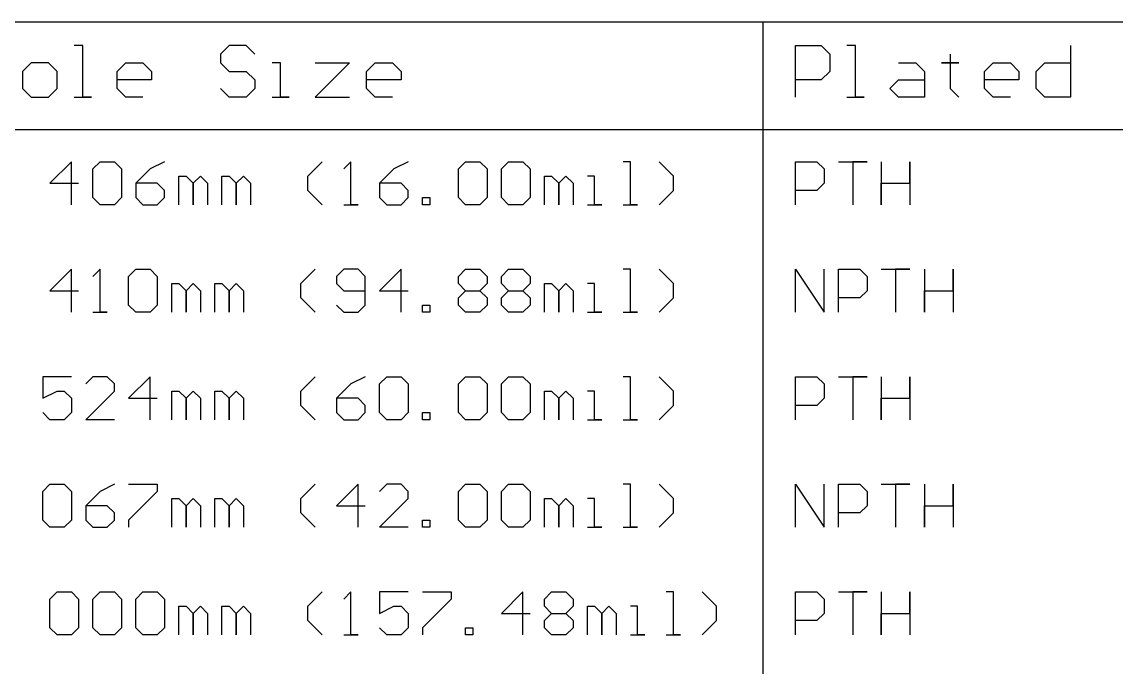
# Model space of a CAD drawing. Header units: millimetres. Extents: x 7.3 to 18.4, y 2.4 to 9.4.
# Drawn here: x 8.579 to 10.105, y 8.547 to 9.447 of the extents above; entities that cross this region are included whole.
import ezdxf

# ---------------------------------------------------------------- set-up
doc = ezdxf.new("R2010")
doc.units = ezdxf.units.MM
doc.header["$MEASUREMENT"] = 0
doc.layers.add('DrillDrawing', color=1, linetype='Continuous')

msp = doc.modelspace()

# ---------------------------------------------------------------- linework, layer by layer
at = {"layer": 'DrillDrawing'}
for p, q in [((7.3225, 9.4475), (18.3834, 9.4475)), ((9.6129, 7.6475), (9.6129, 9.4475)), ((8.6642, 9.4145), (8.6522, 9.4145)), ((8.6642, 9.3425), (8.6642, 9.4145)), ((8.8681, 9.4145), (8.8561, 9.4025)), ((8.8561, 9.4025), (8.8561, 9.3905)), ((8.8921, 9.4145), (8.8681, 9.4145)), ((8.9041, 9.4025), (8.8921, 9.4145)), ((9.6579, 9.3425), (9.6579, 9.4145)), ((9.6579, 9.4145), (9.6939, 9.4145)), ((9.6939, 9.4145), (9.7059, 9.4025)), ((9.7059, 9.4025), (9.7059, 9.3785)), ((9.7419, 9.4145), (9.7299, 9.4145)), ((9.7419, 9.3425), (9.7419, 9.4145)), ((9.8738, 9.4025), (9.8738, 9.3905)), ((10.0418, 9.4145), (10.0418, 9.3425)), ((8.5922, 9.3905), (8.5802, 9.3785)), ((8.6162, 9.3905), (8.5922, 9.3905)), ((8.6282, 9.3785), (8.6162, 9.3905)), ((8.7122, 9.3785), (8.7242, 9.3905)), ((8.7242, 9.3905), (8.7481, 9.3905)), ((8.7481, 9.3905), (8.7601, 9.3785)), ((8.8561, 9.3905), (8.8681, 9.3785)), ((8.9401, 9.3905), (8.9281, 9.3905)), ((8.9401, 9.3425), (8.9401, 9.3905)), ((8.9881, 9.3905), (9.036, 9.3905)), ((9.036, 9.3905), (8.9881, 9.3425)), ((9.06, 9.3785), (9.072, 9.3905)), ((9.072, 9.3905), (9.096, 9.3905)), ((9.096, 9.3905), (9.108, 9.3785)), ((9.8018, 9.3905), (9.8258, 9.3905)), ((9.8258, 9.3905), (9.8378, 9.3785)), ((9.8738, 9.3905), (9.8618, 9.3905)), ((9.8618, 9.3905), (9.8858, 9.3905)), ((9.8858, 9.3905), (9.8738, 9.3905)), ((9.8738, 9.3905), (9.8738, 9.3545)), ((9.9218, 9.3785), (9.9338, 9.3905)), ((9.9338, 9.3905), (9.9578, 9.3905)), ((9.9578, 9.3905), (9.9698, 9.3785)), ((9.9938, 9.3785), (10.0058, 9.3905)), ((10.0058, 9.3905), (10.0418, 9.3905)), ((8.5802, 9.3785), (8.5802, 9.3545)), ((8.6282, 9.3545), (8.6282, 9.3785)), ((8.7122, 9.3545), (8.7122, 9.3785)), ((8.7601, 9.3785), (8.7601, 9.3665)), ((8.8681, 9.3785), (8.8921, 9.3785)), ((8.8921, 9.3785), (8.9041, 9.3665)), ((9.06, 9.3545), (9.06, 9.3785)), ((9.108, 9.3785), (9.108, 9.3665)), ((9.7059, 9.3785), (9.6939, 9.3665)), ((9.8378, 9.3785), (9.8378, 9.3425)), ((9.9218, 9.3545), (9.9218, 9.3785)), ((9.9698, 9.3785), (9.9698, 9.3665)), ((9.9938, 9.3545), (9.9938, 9.3785)), ((8.7601, 9.3665), (8.7122, 9.3665)), ((8.9041, 9.3665), (8.9041, 9.3545)), ((9.108, 9.3665), (9.06, 9.3665)), ((9.6939, 9.3665), (9.6579, 9.3665)), ((9.7898, 9.3545), (9.8018, 9.3665)), ((9.8018, 9.3665), (9.8378, 9.3665)), ((9.9698, 9.3665), (9.9218, 9.3665)), ((8.5802, 9.3545), (8.5922, 9.3425)), ((8.5922, 9.3425), (8.6162, 9.3425)), ((8.6162, 9.3425), (8.6282, 9.3545)), ((8.6522, 9.3425), (8.6762, 9.3425)), ((8.6762, 9.3425), (8.6642, 9.3425)), ((8.7242, 9.3425), (8.7122, 9.3545)), ((8.7481, 9.3425), (8.7242, 9.3425)), ((8.8681, 9.3425), (8.8561, 9.3545)), ((8.8921, 9.3425), (8.8681, 9.3425)), ((8.9041, 9.3545), (8.8921, 9.3425)), ((8.9281, 9.3425), (8.9521, 9.3425)), ((8.9521, 9.3425), (8.9401, 9.3425)), ((8.9881, 9.3425), (9.036, 9.3425)), ((9.072, 9.3425), (9.06, 9.3545)), ((9.096, 9.3425), (9.072, 9.3425)), ((9.7299, 9.3425), (9.7539, 9.3425)), ((9.7539, 9.3425), (9.7419, 9.3425)), ((9.8018, 9.3425), (9.7898, 9.3545)), ((9.8378, 9.3425), (9.8018, 9.3425)), ((9.8738, 9.3545), (9.8858, 9.3425)), ((9.9338, 9.3425), (9.9218, 9.3545)), ((9.9578, 9.3425), (9.9338, 9.3425)), ((10.0058, 9.3425), (9.9938, 9.3545)), ((10.0418, 9.3425), (10.0058, 9.3425)), ((7.3225, 9.2975), (18.3834, 9.2975)), ((8.6482, 9.2525), (8.6182, 9.2225)), ((8.6482, 9.1925), (8.6482, 9.2525)), ((8.6782, 9.2425), (8.6882, 9.2525)), ((8.6882, 9.2525), (8.7082, 9.2525)), ((8.7082, 9.2525), (8.7182, 9.2425)), ((8.7781, 9.2525), (8.7581, 9.2425)), ((8.9781, 9.2325), (8.9981, 9.2525)), ((9.038, 9.2525), (9.0281, 9.2425)), ((9.038, 9.1925), (9.038, 9.2525)), ((9.118, 9.2525), (9.098, 9.2425)), ((9.188, 9.2425), (9.198, 9.2525)), ((9.198, 9.2525), (9.218, 9.2525)), ((9.218, 9.2525), (9.228, 9.2425)), ((9.248, 9.2425), (9.258, 9.2525)), ((9.258, 9.2525), (9.278, 9.2525)), ((9.278, 9.2525), (9.288, 9.2425)), ((9.4279, 9.2525), (9.4179, 9.2525)), ((9.4279, 9.1925), (9.4279, 9.2525)), ((9.4879, 9.2325), (9.4679, 9.2525)), ((9.6579, 9.1925), (9.6579, 9.2525)), ((9.6579, 9.2525), (9.6879, 9.2525)), ((9.6879, 9.2525), (9.6979, 9.2425)), ((9.7179, 9.2525), (9.7579, 9.2525)), ((9.7579, 9.2525), (9.7379, 9.2525)), ((9.7379, 9.2525), (9.7379, 9.1925)), ((9.7778, 9.2525), (9.7778, 9.1925)), ((9.8178, 9.2225), (9.8178, 9.2525)), ((9.8178, 9.2525), (9.8178, 9.1925)), ((8.6782, 9.2025), (8.6782, 9.2425)), ((8.7182, 9.2425), (8.7182, 9.2025)), ((8.7581, 9.2425), (8.7381, 9.2225)), ((9.098, 9.2425), (9.078, 9.2225)), ((9.188, 9.2025), (9.188, 9.2425)), ((9.228, 9.2425), (9.228, 9.2025)), ((9.248, 9.2025), (9.248, 9.2425)), ((9.288, 9.2425), (9.288, 9.2025)), ((9.6979, 9.2425), (9.6979, 9.2225)), ((8.6182, 9.2225), (8.6582, 9.2225)), ((8.7381, 9.2225), (8.7381, 9.2025)), ((8.7681, 9.2225), (8.7381, 9.2225)), ((8.7781, 9.2125), (8.7681, 9.2225)), ((8.7981, 9.1925), (8.7981, 9.2325)), ((8.7981, 9.2325), (8.8081, 9.2325)), ((8.8081, 9.2325), (8.8181, 9.2225)), ((8.8181, 9.2225), (8.8281, 9.2325)), ((8.8181, 9.2225), (8.8181, 9.1925)), ((8.8181, 9.1925), (8.8181, 9.2225)), ((8.8281, 9.2325), (8.8381, 9.2225)), ((8.8381, 9.2225), (8.8381, 9.1925)), ((8.8581, 9.1925), (8.8581, 9.2325)), ((8.8581, 9.2325), (8.8681, 9.2325)), ((8.8681, 9.2325), (8.8781, 9.2225)), ((8.8781, 9.2225), (8.8881, 9.2325)), ((8.8781, 9.2225), (8.8781, 9.1925)), ((8.8781, 9.1925), (8.8781, 9.2225)), ((8.8881, 9.2325), (8.8981, 9.2225)), ((8.8981, 9.2225), (8.8981, 9.1925)), ((8.9781, 9.2125), (8.9781, 9.2325)), ((9.078, 9.2225), (9.078, 9.2025)), ((9.108, 9.2225), (9.078, 9.2225)), ((9.118, 9.2125), (9.108, 9.2225)), ((9.308, 9.1925), (9.308, 9.2325)), ((9.308, 9.2325), (9.318, 9.2325)), ((9.318, 9.2325), (9.328, 9.2225)), ((9.328, 9.2225), (9.338, 9.2325)), ((9.328, 9.2225), (9.328, 9.1925)), ((9.328, 9.1925), (9.328, 9.2225)), ((9.338, 9.2325), (9.3479, 9.2225)), ((9.3479, 9.2225), (9.3479, 9.1925)), ((9.3779, 9.2325), (9.3679, 9.2325)), ((9.3779, 9.1925), (9.3779, 9.2325)), ((9.4879, 9.2125), (9.4879, 9.2325)), ((9.6979, 9.2225), (9.6879, 9.2125)), ((9.7778, 9.1925), (9.7778, 9.2225)), ((9.7778, 9.2225), (9.8178, 9.2225)), ((8.6882, 9.1925), (8.6782, 9.2025)), ((8.7182, 9.2025), (8.7082, 9.1925)), ((8.7381, 9.2025), (8.7481, 9.1925)), ((8.7681, 9.1925), (8.7781, 9.2025)), ((8.7781, 9.2025), (8.7781, 9.2125)), ((8.9981, 9.1925), (8.9781, 9.2125)), ((9.078, 9.2025), (9.088, 9.1925)), ((9.108, 9.1925), (9.118, 9.2025)), ((9.118, 9.2025), (9.118, 9.2125)), ((9.138, 9.1925), (9.138, 9.2025)), ((9.138, 9.2025), (9.148, 9.2025)), ((9.148, 9.2025), (9.148, 9.1925)), ((9.198, 9.1925), (9.188, 9.2025)), ((9.228, 9.2025), (9.218, 9.1925)), ((9.258, 9.1925), (9.248, 9.2025)), ((9.288, 9.2025), (9.278, 9.1925)), ((9.4679, 9.1925), (9.4879, 9.2125)), ((9.6879, 9.2125), (9.6579, 9.2125)), ((8.7082, 9.1925), (8.6882, 9.1925)), ((8.7481, 9.1925), (8.7681, 9.1925)), ((9.0281, 9.1925), (9.048, 9.1925)), ((9.048, 9.1925), (9.038, 9.1925)), ((9.088, 9.1925), (9.108, 9.1925)), ((9.148, 9.1925), (9.138, 9.1925)), ((9.218, 9.1925), (9.198, 9.1925)), ((9.278, 9.1925), (9.258, 9.1925)), ((9.3679, 9.1925), (9.3879, 9.1925)), ((9.3879, 9.1925), (9.3779, 9.1925)), ((9.4179, 9.1925), (9.4379, 9.1925)), ((9.4379, 9.1925), (9.4279, 9.1925)), ((8.6482, 9.1025), (8.6182, 9.0725)), ((8.6482, 9.0425), (8.6482, 9.1025)), ((8.6882, 9.1025), (8.6782, 9.0925)), ((8.6882, 9.0425), (8.6882, 9.1025)), ((8.7281, 9.0925), (8.7381, 9.1025)), ((8.7381, 9.1025), (8.7581, 9.1025)), ((8.7581, 9.1025), (8.7681, 9.0925)), ((8.9681, 9.0825), (8.9881, 9.1025)), ((9.0281, 9.1025), (9.0181, 9.0925)), ((9.048, 9.1025), (9.0281, 9.1025)), ((9.058, 9.0925), (9.048, 9.1025)), ((9.108, 9.1025), (9.078, 9.0725)), ((9.108, 9.0425), (9.108, 9.1025)), ((9.188, 9.0925), (9.198, 9.1025)), ((9.198, 9.1025), (9.218, 9.1025)), ((9.218, 9.1025), (9.228, 9.0925)), ((9.248, 9.0925), (9.258, 9.1025)), ((9.258, 9.1025), (9.278, 9.1025)), ((9.278, 9.1025), (9.288, 9.0925)), ((9.4279, 9.1025), (9.4179, 9.1025)), ((9.4279, 9.0425), (9.4279, 9.1025)), ((9.4879, 9.0825), (9.4679, 9.1025)), ((9.6579, 9.0425), (9.6579, 9.1025)), ((9.6579, 9.1025), (9.6979, 9.0425)), ((9.6979, 9.0425), (9.6979, 9.1025)), ((9.7179, 9.0425), (9.7179, 9.1025)), ((9.7179, 9.1025), (9.7479, 9.1025)), ((9.7479, 9.1025), (9.7579, 9.0925)), ((9.7778, 9.1025), (9.8178, 9.1025)), ((9.8178, 9.1025), (9.7978, 9.1025)), ((9.7978, 9.1025), (9.7978, 9.0425)), ((9.8378, 9.1025), (9.8378, 9.0425)), ((9.8778, 9.0725), (9.8778, 9.1025)), ((9.8778, 9.1025), (9.8778, 9.0425)), ((8.7281, 9.0525), (8.7281, 9.0925)), ((8.7681, 9.0925), (8.7681, 9.0525)), ((8.7881, 9.0425), (8.7881, 9.0825)), ((8.7881, 9.0825), (8.7981, 9.0825)), ((8.7981, 9.0825), (8.8081, 9.0725)), ((8.8081, 9.0725), (8.8181, 9.0825)), ((8.8181, 9.0825), (8.8281, 9.0725)), ((8.8481, 9.0425), (8.8481, 9.0825)), ((8.8481, 9.0825), (8.8581, 9.0825)), ((8.8581, 9.0825), (8.8681, 9.0725)), ((8.8681, 9.0725), (8.8781, 9.0825)), ((8.8781, 9.0825), (8.8881, 9.0725)), ((8.9681, 9.0625), (8.9681, 9.0825)), ((9.0181, 9.0925), (9.0181, 9.0825)), ((9.0181, 9.0825), (9.0281, 9.0725)), ((9.058, 9.0525), (9.058, 9.0925)), ((9.188, 9.0825), (9.188, 9.0925)), ((9.198, 9.0725), (9.188, 9.0825)), ((9.228, 9.0825), (9.218, 9.0725)), ((9.228, 9.0925), (9.228, 9.0825)), ((9.248, 9.0825), (9.248, 9.0925)), ((9.258, 9.0725), (9.248, 9.0825)), ((9.288, 9.0825), (9.278, 9.0725)), ((9.288, 9.0925), (9.288, 9.0825)), ((9.308, 9.0425), (9.308, 9.0825)), ((9.308, 9.0825), (9.318, 9.0825)), ((9.318, 9.0825), (9.328, 9.0725)), ((9.328, 9.0725), (9.338, 9.0825)), ((9.338, 9.0825), (9.3479, 9.0725)), ((9.3779, 9.0825), (9.3679, 9.0825)), ((9.3779, 9.0425), (9.3779, 9.0825)), ((9.4879, 9.0625), (9.4879, 9.0825)), ((9.7579, 9.0925), (9.7579, 9.0725)), ((8.6182, 9.0725), (8.6582, 9.0725)), ((8.8081, 9.0725), (8.8081, 9.0425)), ((8.8081, 9.0425), (8.8081, 9.0725)), ((8.8281, 9.0725), (8.8281, 9.0425)), ((8.8681, 9.0725), (8.8681, 9.0425)), ((8.8681, 9.0425), (8.8681, 9.0725)), ((8.8881, 9.0725), (8.8881, 9.0425)), ((9.0281, 9.0725), (9.058, 9.0725)), ((9.078, 9.0725), (9.118, 9.0725)), ((9.188, 9.0625), (9.198, 9.0725)), ((9.198, 9.0725), (9.218, 9.0725)), ((9.218, 9.0725), (9.228, 9.0625)), ((9.248, 9.0625), (9.258, 9.0725)), ((9.258, 9.0725), (9.278, 9.0725)), ((9.278, 9.0725), (9.288, 9.0625)), ((9.328, 9.0725), (9.328, 9.0425)), ((9.328, 9.0425), (9.328, 9.0725)), ((9.3479, 9.0725), (9.3479, 9.0425)), ((9.7579, 9.0725), (9.7479, 9.0625)), ((9.8378, 9.0425), (9.8378, 9.0725)), ((9.8378, 9.0725), (9.8778, 9.0725)), ((8.7381, 9.0425), (8.7281, 9.0525)), ((8.7681, 9.0525), (8.7581, 9.0425)), ((8.9881, 9.0425), (8.9681, 9.0625)), ((9.0181, 9.0525), (9.0281, 9.0425)), ((9.048, 9.0425), (9.058, 9.0525)), ((9.138, 9.0425), (9.138, 9.0525)), ((9.138, 9.0525), (9.148, 9.0525)), ((9.148, 9.0525), (9.148, 9.0425)), ((9.188, 9.0525), (9.188, 9.0625)), ((9.198, 9.0425), (9.188, 9.0525)), ((9.228, 9.0525), (9.218, 9.0425)), ((9.228, 9.0625), (9.228, 9.0525)), ((9.248, 9.0525), (9.248, 9.0625)), ((9.258, 9.0425), (9.248, 9.0525)), ((9.288, 9.0525), (9.278, 9.0425)), ((9.288, 9.0625), (9.288, 9.0525)), ((9.4679, 9.0425), (9.4879, 9.0625)), ((9.7479, 9.0625), (9.7179, 9.0625)), ((8.6782, 9.0425), (8.6982, 9.0425)), ((8.6982, 9.0425), (8.6882, 9.0425)), ((8.7581, 9.0425), (8.7381, 9.0425)), ((9.0281, 9.0425), (9.048, 9.0425)), ((9.148, 9.0425), (9.138, 9.0425)), ((9.218, 9.0425), (9.198, 9.0425)), ((9.278, 9.0425), (9.258, 9.0425)), ((9.3679, 9.0425), (9.3879, 9.0425)), ((9.3879, 9.0425), (9.3779, 9.0425)), ((9.4179, 9.0425), (9.4379, 9.0425)), ((9.4379, 9.0425), (9.4279, 9.0425)), ((8.6482, 8.9525), (8.6082, 8.9525)), ((8.6082, 8.9525), (8.6082, 8.9225)), ((8.6782, 8.9525), (8.6682, 8.9425)), ((8.6982, 8.9525), (8.6782, 8.9525)), ((8.7082, 8.9425), (8.6982, 8.9525)), ((8.7581, 8.9525), (8.7281, 8.9225)), ((8.7581, 8.8925), (8.7581, 8.9525)), ((8.9681, 8.9325), (8.9881, 8.9525)), ((9.058, 8.9525), (9.038, 8.9425)), ((9.078, 8.9425), (9.088, 8.9525)), ((9.088, 8.9525), (9.108, 8.9525)), ((9.108, 8.9525), (9.118, 8.9425)), ((9.188, 8.9425), (9.198, 8.9525)), ((9.198, 8.9525), (9.218, 8.9525)), ((9.218, 8.9525), (9.228, 8.9425)), ((9.248, 8.9425), (9.258, 8.9525)), ((9.258, 8.9525), (9.278, 8.9525)), ((9.278, 8.9525), (9.288, 8.9425)), ((9.4279, 8.9525), (9.4179, 8.9525)), ((9.4279, 8.8925), (9.4279, 8.9525)), ((9.4879, 8.9325), (9.4679, 8.9525)), ((9.6579, 8.8925), (9.6579, 8.9525)), ((9.6579, 8.9525), (9.6879, 8.9525)), ((9.6879, 8.9525), (9.6979, 8.9425)), ((9.7179, 8.9525), (9.7579, 8.9525)), ((9.7579, 8.9525), (9.7379, 8.9525)), ((9.7379, 8.9525), (9.7379, 8.8925)), ((9.7778, 8.9525), (9.7778, 8.8925)), ((9.8178, 8.9225), (9.8178, 8.9525)), ((9.8178, 8.9525), (9.8178, 8.8925)), ((8.6082, 8.9225), (8.6282, 8.9325)), ((8.6282, 8.9325), (8.6382, 8.9325)), ((8.6382, 8.9325), (8.6482, 8.9225)), ((8.6682, 8.8925), (8.7082, 8.9325)), ((8.7082, 8.9325), (8.7082, 8.9425)), ((8.7881, 8.8925), (8.7881, 8.9325)), ((8.7881, 8.9325), (8.7981, 8.9325)), ((8.7981, 8.9325), (8.8081, 8.9225)), ((8.8081, 8.9225), (8.8181, 8.9325)), ((8.8181, 8.9325), (8.8281, 8.9225)), ((8.8481, 8.8925), (8.8481, 8.9325)), ((8.8481, 8.9325), (8.8581, 8.9325)), ((8.8581, 8.9325), (8.8681, 8.9225)), ((8.8681, 8.9225), (8.8781, 8.9325)), ((8.8781, 8.9325), (8.8881, 8.9225)), ((8.9681, 8.9125), (8.9681, 8.9325)), ((9.038, 8.9425), (9.0181, 8.9225)), ((9.078, 8.9025), (9.078, 8.9425)), ((9.118, 8.9425), (9.118, 8.9025)), ((9.188, 8.9025), (9.188, 8.9425)), ((9.228, 8.9425), (9.228, 8.9025)), ((9.248, 8.9025), (9.248, 8.9425)), ((9.288, 8.9425), (9.288, 8.9025)), ((9.308, 8.8925), (9.308, 8.9325)), ((9.308, 8.9325), (9.318, 8.9325)), ((9.318, 8.9325), (9.328, 8.9225)), ((9.328, 8.9225), (9.338, 8.9325)), ((9.338, 8.9325), (9.3479, 8.9225)), ((9.3779, 8.9325), (9.3679, 8.9325)), ((9.3779, 8.8925), (9.3779, 8.9325)), ((9.4879, 8.9125), (9.4879, 8.9325)), ((9.6979, 8.9425), (9.6979, 8.9225)), ((8.6482, 8.9225), (8.6482, 8.9025)), ((8.7281, 8.9225), (8.7681, 8.9225)), ((8.8081, 8.9225), (8.8081, 8.8925)), ((8.8081, 8.8925), (8.8081, 8.9225)), ((8.8281, 8.9225), (8.8281, 8.8925)), ((8.8681, 8.9225), (8.8681, 8.8925)), ((8.8681, 8.8925), (8.8681, 8.9225)), ((8.8881, 8.9225), (8.8881, 8.8925)), ((8.9881, 8.8925), (8.9681, 8.9125)), ((9.0181, 8.9225), (9.0181, 8.9025)), ((9.048, 8.9225), (9.0181, 8.9225)), ((9.058, 8.9125), (9.048, 8.9225)), ((9.058, 8.9025), (9.058, 8.9125)), ((9.328, 8.9225), (9.328, 8.8925)), ((9.328, 8.8925), (9.328, 8.9225)), ((9.3479, 8.9225), (9.3479, 8.8925)), ((9.4679, 8.8925), (9.4879, 8.9125)), ((9.6879, 8.9125), (9.6579, 8.9125)), ((9.6979, 8.9225), (9.6879, 8.9125)), ((9.7778, 8.8925), (9.7778, 8.9225)), ((9.7778, 8.9225), (9.8178, 8.9225)), ((8.6182, 8.8925), (8.6082, 8.9025)), ((8.6482, 8.9025), (8.6382, 8.8925)), ((9.0181, 8.9025), (9.0281, 8.8925)), ((9.048, 8.8925), (9.058, 8.9025)), ((9.088, 8.8925), (9.078, 8.9025)), ((9.118, 8.9025), (9.108, 8.8925)), ((9.138, 8.8925), (9.138, 8.9025)), ((9.138, 8.9025), (9.148, 8.9025)), ((9.148, 8.9025), (9.148, 8.8925)), ((9.198, 8.8925), (9.188, 8.9025)), ((9.228, 8.9025), (9.218, 8.8925)), ((9.258, 8.8925), (9.248, 8.9025)), ((9.288, 8.9025), (9.278, 8.8925)), ((8.6382, 8.8925), (8.6182, 8.8925)), ((8.7082, 8.8925), (8.6682, 8.8925)), ((9.0281, 8.8925), (9.048, 8.8925)), ((9.108, 8.8925), (9.088, 8.8925)), ((9.148, 8.8925), (9.138, 8.8925)), ((9.218, 8.8925), (9.198, 8.8925)), ((9.278, 8.8925), (9.258, 8.8925)), ((9.3679, 8.8925), (9.3879, 8.8925)), ((9.3879, 8.8925), (9.3779, 8.8925)), ((9.4179, 8.8925), (9.4379, 8.8925)), ((9.4379, 8.8925), (9.4279, 8.8925)), ((8.6082, 8.7925), (8.6182, 8.8025)), ((8.6082, 8.7525), (8.6082, 8.7925)), ((8.6182, 8.8025), (8.6382, 8.8025)), ((8.6382, 8.8025), (8.6482, 8.7925)), ((8.6482, 8.7925), (8.6482, 8.7525)), ((8.6882, 8.7925), (8.6682, 8.7725)), ((8.7082, 8.8025), (8.6882, 8.7925)), ((8.7281, 8.8025), (8.7681, 8.8025)), ((8.7681, 8.7925), (8.7281, 8.7525)), ((8.7681, 8.8025), (8.7681, 8.7925)), ((8.9681, 8.7825), (8.9881, 8.8025)), ((9.048, 8.8025), (9.0181, 8.7725)), ((9.048, 8.7425), (9.048, 8.8025)), ((9.088, 8.8025), (9.078, 8.7925)), ((9.108, 8.8025), (9.088, 8.8025)), ((9.118, 8.7925), (9.108, 8.8025)), ((9.118, 8.7825), (9.118, 8.7925)), ((9.188, 8.7925), (9.198, 8.8025)), ((9.188, 8.7525), (9.188, 8.7925)), ((9.198, 8.8025), (9.218, 8.8025)), ((9.218, 8.8025), (9.228, 8.7925)), ((9.228, 8.7925), (9.228, 8.7525)), ((9.248, 8.7925), (9.258, 8.8025)), ((9.248, 8.7525), (9.248, 8.7925)), ((9.258, 8.8025), (9.278, 8.8025)), ((9.278, 8.8025), (9.288, 8.7925)), ((9.288, 8.7925), (9.288, 8.7525)), ((9.4279, 8.8025), (9.4179, 8.8025)), ((9.4279, 8.7425), (9.4279, 8.8025)), ((9.4879, 8.7825), (9.4679, 8.8025)), ((9.6579, 8.7425), (9.6579, 8.8025)), ((9.6579, 8.8025), (9.6979, 8.7425)), ((9.6979, 8.7425), (9.6979, 8.8025)), ((9.7179, 8.7425), (9.7179, 8.8025)), ((9.7179, 8.8025), (9.7479, 8.8025)), ((9.7479, 8.8025), (9.7579, 8.7925)), ((9.7579, 8.7925), (9.7579, 8.7725)), ((9.7778, 8.8025), (9.8178, 8.8025)), ((9.8178, 8.8025), (9.7978, 8.8025)), ((9.7978, 8.8025), (9.7978, 8.7425)), ((9.8378, 8.8025), (9.8378, 8.7425)), ((9.8778, 8.7725), (9.8778, 8.8025)), ((9.8778, 8.8025), (9.8778, 8.7425)), ((8.7881, 8.7425), (8.7881, 8.7825)), ((8.7881, 8.7825), (8.7981, 8.7825)), ((8.7981, 8.7825), (8.8081, 8.7725)), ((8.8081, 8.7725), (8.8181, 8.7825)), ((8.8181, 8.7825), (8.8281, 8.7725)), ((8.8481, 8.7425), (8.8481, 8.7825)), ((8.8481, 8.7825), (8.8581, 8.7825)), ((8.8581, 8.7825), (8.8681, 8.7725)), ((8.8681, 8.7725), (8.8781, 8.7825)), ((8.8781, 8.7825), (8.8881, 8.7725)), ((8.9681, 8.7625), (8.9681, 8.7825)), ((9.078, 8.7425), (9.118, 8.7825)), ((9.308, 8.7425), (9.308, 8.7825)), ((9.308, 8.7825), (9.318, 8.7825)), ((9.318, 8.7825), (9.328, 8.7725)), ((9.328, 8.7725), (9.338, 8.7825)), ((9.338, 8.7825), (9.3479, 8.7725)), ((9.3779, 8.7825), (9.3679, 8.7825)), ((9.3779, 8.7425), (9.3779, 8.7825)), ((9.4879, 8.7625), (9.4879, 8.7825)), ((8.6682, 8.7725), (8.6682, 8.7525)), ((8.6982, 8.7725), (8.6682, 8.7725)), ((8.7082, 8.7625), (8.6982, 8.7725)), ((8.7082, 8.7525), (8.7082, 8.7625)), ((8.8081, 8.7725), (8.8081, 8.7425)), ((8.8081, 8.7425), (8.8081, 8.7725)), ((8.8281, 8.7725), (8.8281, 8.7425)), ((8.8681, 8.7725), (8.8681, 8.7425)), ((8.8681, 8.7425), (8.8681, 8.7725)), ((8.8881, 8.7725), (8.8881, 8.7425)), ((8.9881, 8.7425), (8.9681, 8.7625)), ((9.0181, 8.7725), (9.058, 8.7725)), ((9.328, 8.7725), (9.328, 8.7425)), ((9.328, 8.7425), (9.328, 8.7725)), ((9.3479, 8.7725), (9.3479, 8.7425)), ((9.4679, 8.7425), (9.4879, 8.7625)), ((9.7479, 8.7625), (9.7179, 8.7625)), ((9.7579, 8.7725), (9.7479, 8.7625)), ((9.8378, 8.7425), (9.8378, 8.7725)), ((9.8378, 8.7725), (9.8778, 8.7725)), ((8.6182, 8.7425), (8.6082, 8.7525)), ((8.6482, 8.7525), (8.6382, 8.7425)), ((8.6682, 8.7525), (8.6782, 8.7425)), ((8.6982, 8.7425), (8.7082, 8.7525)), ((8.7281, 8.7525), (8.7281, 8.7425)), ((9.138, 8.7425), (9.138, 8.7525)), ((9.138, 8.7525), (9.148, 8.7525)), ((9.148, 8.7525), (9.148, 8.7425)), ((9.198, 8.7425), (9.188, 8.7525)), ((9.228, 8.7525), (9.218, 8.7425)), ((9.258, 8.7425), (9.248, 8.7525)), ((9.288, 8.7525), (9.278, 8.7425)), ((8.6382, 8.7425), (8.6182, 8.7425)), ((8.6782, 8.7425), (8.6982, 8.7425)), ((9.118, 8.7425), (9.078, 8.7425)), ((9.148, 8.7425), (9.138, 8.7425)), ((9.218, 8.7425), (9.198, 8.7425)), ((9.278, 8.7425), (9.258, 8.7425)), ((9.3679, 8.7425), (9.3879, 8.7425)), ((9.3879, 8.7425), (9.3779, 8.7425)), ((9.4179, 8.7425), (9.4379, 8.7425)), ((9.4379, 8.7425), (9.4279, 8.7425)), ((8.6182, 8.6425), (8.6282, 8.6525)), ((8.6182, 8.6025), (8.6182, 8.6425)), ((8.6282, 8.6525), (8.6482, 8.6525)), ((8.6482, 8.6525), (8.6582, 8.6425)), ((8.6582, 8.6425), (8.6582, 8.6025)), ((8.6782, 8.6425), (8.6882, 8.6525)), ((8.6782, 8.6025), (8.6782, 8.6425)), ((8.6882, 8.6525), (8.7082, 8.6525)), ((8.7082, 8.6525), (8.7182, 8.6425)), ((8.7182, 8.6425), (8.7182, 8.6025)), ((8.7381, 8.6425), (8.7481, 8.6525)), ((8.7381, 8.6025), (8.7381, 8.6425)), ((8.7481, 8.6525), (8.7681, 8.6525)), ((8.7681, 8.6525), (8.7781, 8.6425)), ((8.7781, 8.6425), (8.7781, 8.6025)), ((8.9781, 8.6325), (8.9981, 8.6525)), ((9.038, 8.6525), (9.0281, 8.6425)), ((9.038, 8.5925), (9.038, 8.6525)), ((9.118, 8.6525), (9.078, 8.6525)), ((9.078, 8.6525), (9.078, 8.6225)), ((9.138, 8.6525), (9.178, 8.6525)), ((9.178, 8.6425), (9.138, 8.6025)), ((9.178, 8.6525), (9.178, 8.6425)), ((9.278, 8.6525), (9.248, 8.6225)), ((9.278, 8.5925), (9.278, 8.6525)), ((9.308, 8.6425), (9.318, 8.6525)), ((9.308, 8.6325), (9.308, 8.6425)), ((9.318, 8.6525), (9.338, 8.6525)), ((9.338, 8.6525), (9.3479, 8.6425)), ((9.3479, 8.6425), (9.3479, 8.6325)), ((9.4879, 8.6525), (9.4779, 8.6525)), ((9.4879, 8.5925), (9.4879, 8.6525)), ((9.5479, 8.6325), (9.5279, 8.6525)), ((9.6579, 8.5925), (9.6579, 8.6525)), ((9.6579, 8.6525), (9.6879, 8.6525)), ((9.6879, 8.6525), (9.6979, 8.6425)), ((9.6979, 8.6425), (9.6979, 8.6225)), ((9.7179, 8.6525), (9.7579, 8.6525)), ((9.7579, 8.6525), (9.7379, 8.6525)), ((9.7379, 8.6525), (9.7379, 8.5925)), ((9.7778, 8.6525), (9.7778, 8.5925)), ((9.8178, 8.6225), (9.8178, 8.6525)), ((9.8178, 8.6525), (9.8178, 8.5925)), ((8.7981, 8.5925), (8.7981, 8.6325)), ((8.7981, 8.6325), (8.8081, 8.6325)), ((8.8081, 8.6325), (8.8181, 8.6225)), ((8.8181, 8.6225), (8.8281, 8.6325)), ((8.8181, 8.6225), (8.8181, 8.5925)), ((8.8181, 8.5925), (8.8181, 8.6225)), ((8.8281, 8.6325), (8.8381, 8.6225)), ((8.8381, 8.6225), (8.8381, 8.5925)), ((8.8581, 8.5925), (8.8581, 8.6325)), ((8.8581, 8.6325), (8.8681, 8.6325)), ((8.8681, 8.6325), (8.8781, 8.6225)), ((8.8781, 8.6225), (8.8881, 8.6325)), ((8.8781, 8.6225), (8.8781, 8.5925)), ((8.8781, 8.5925), (8.8781, 8.6225)), ((8.8881, 8.6325), (8.8981, 8.6225)), ((8.8981, 8.6225), (8.8981, 8.5925)), ((8.9781, 8.6125), (8.9781, 8.6325)), ((9.078, 8.6225), (9.098, 8.6325)), ((9.098, 8.6325), (9.108, 8.6325)), ((9.108, 8.6325), (9.118, 8.6225)), ((9.118, 8.6225), (9.118, 8.6025)), ((9.248, 8.6225), (9.288, 8.6225)), ((9.318, 8.6225), (9.308, 8.6325)), ((9.308, 8.6125), (9.318, 8.6225)), ((9.318, 8.6225), (9.338, 8.6225)), ((9.3479, 8.6325), (9.338, 8.6225)), ((9.338, 8.6225), (9.3479, 8.6125)), ((9.3679, 8.5925), (9.3679, 8.6325)), ((9.3679, 8.6325), (9.3779, 8.6325)), ((9.3779, 8.6325), (9.3879, 8.6225)), ((9.3879, 8.6225), (9.3979, 8.6325)), ((9.3879, 8.6225), (9.3879, 8.5925)), ((9.3879, 8.5925), (9.3879, 8.6225)), ((9.3979, 8.6325), (9.4079, 8.6225)), ((9.4079, 8.6225), (9.4079, 8.5925)), ((9.4379, 8.6325), (9.4279, 8.6325)), ((9.4379, 8.5925), (9.4379, 8.6325)), ((9.5479, 8.6125), (9.5479, 8.6325)), ((9.6979, 8.6225), (9.6879, 8.6125)), ((9.7778, 8.5925), (9.7778, 8.6225)), ((9.7778, 8.6225), (9.8178, 8.6225)), ((8.9981, 8.5925), (8.9781, 8.6125)), ((9.308, 8.6025), (9.308, 8.6125)), ((9.3479, 8.6125), (9.3479, 8.6025)), ((9.5279, 8.5925), (9.5479, 8.6125)), ((9.6879, 8.6125), (9.6579, 8.6125)), ((8.6282, 8.5925), (8.6182, 8.6025)), ((8.6482, 8.5925), (8.6282, 8.5925)), ((8.6582, 8.6025), (8.6482, 8.5925)), ((8.6882, 8.5925), (8.6782, 8.6025)), ((8.7082, 8.5925), (8.6882, 8.5925)), ((8.7182, 8.6025), (8.7082, 8.5925)), ((8.7481, 8.5925), (8.7381, 8.6025)), ((8.7681, 8.5925), (8.7481, 8.5925)), ((8.7781, 8.6025), (8.7681, 8.5925)), ((9.0281, 8.5925), (9.048, 8.5925)), ((9.048, 8.5925), (9.038, 8.5925)), ((9.088, 8.5925), (9.078, 8.6025)), ((9.108, 8.5925), (9.088, 8.5925)), ((9.118, 8.6025), (9.108, 8.5925)), ((9.138, 8.6025), (9.138, 8.5925)), ((9.198, 8.5925), (9.198, 8.6025)), ((9.198, 8.6025), (9.208, 8.6025)), ((9.208, 8.5925), (9.198, 8.5925)), ((9.208, 8.6025), (9.208, 8.5925)), ((9.318, 8.5925), (9.308, 8.6025)), ((9.338, 8.5925), (9.318, 8.5925)), ((9.3479, 8.6025), (9.338, 8.5925)), ((9.4279, 8.5925), (9.4479, 8.5925)), ((9.4479, 8.5925), (9.4379, 8.5925)), ((9.4779, 8.5925), (9.4979, 8.5925)), ((9.4979, 8.5925), (9.4879, 8.5925))]:
    msp.add_line(p, q, dxfattribs=at)

doc.saveas('drawing.dxf')
